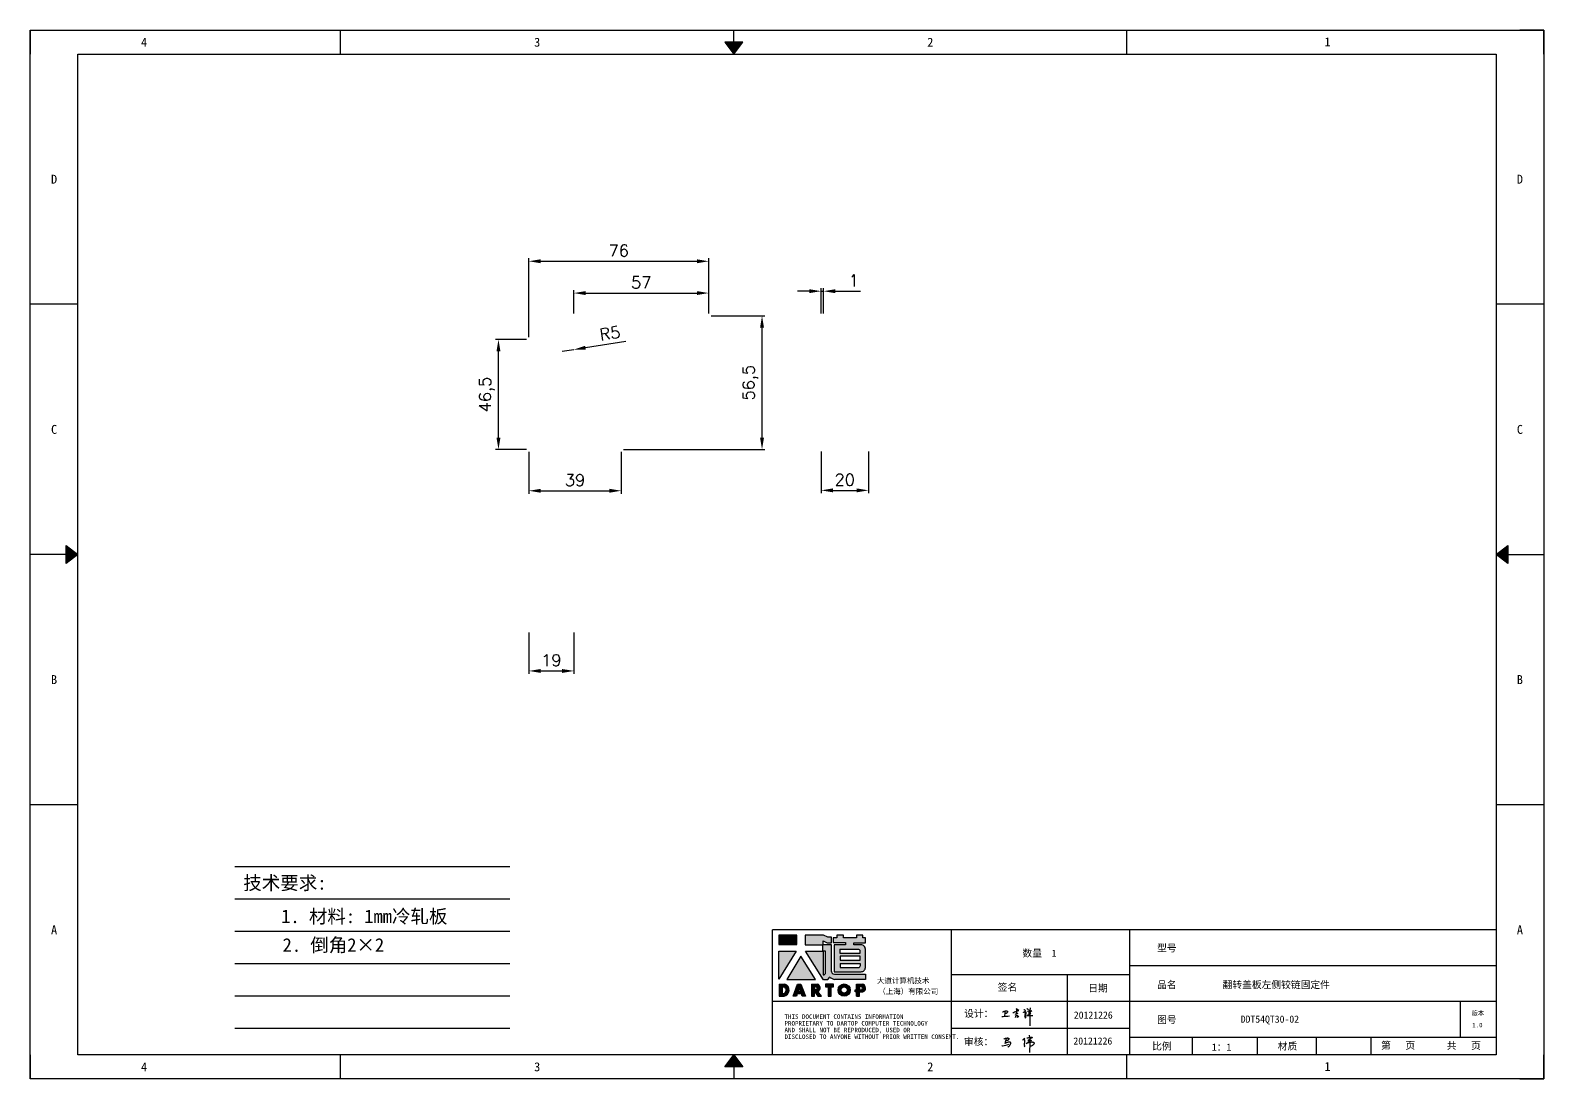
# Model space of a CAD drawing. Header units: millimetres. Extents: x 120943 to 145233, y 4425 to 40233.
# Drawn here: x 128954 to 129594, y 16882 to 17325 of the extents above; entities that cross this region are included whole.
import ezdxf
from ezdxf.enums import TextEntityAlignment as Align

# ---------------------------------------------------------------- set-up
doc = ezdxf.new("R2010")
doc.units = ezdxf.units.MM
doc.linetypes.add('DOT', pattern=[0.25, 0, -0.25])
doc.layers.add('4', color=7, linetype='Continuous')
doc.layers.add('print', color=30, linetype='Continuous')
doc.layers.add('dim', color=2, linetype='Continuous', lineweight=9)
doc.styles.add('Dartop', font='SIMFANG.TTF')
doc.styles.add('HZ', font='SimSun.ttf')
doc.styles.add('hzHT', font='SIMHEI.TTF')
doc.styles.get("Standard").update_dxf_attribs({"font": 'txt', "bigfont": 'gbcbig.shx'})
doc.dimstyles.new('small', dxfattribs={"dimtxt": 5, "dimasz": 5, "dimexe": 1.25, "dimexo": 1, "dimgap": 2, "dimtad": 1, "dimtxsty": 'Standard', "dimcen": 2.5, "dimadec": 0, "dimazin": 0, "dimtfac": 1, "dimtmove": 0, "dimatfit": 3, "dimfxl": 1, "dimarcsym": 0})

# ---------------------------------------------------------------- blocks, each defined once
blk = doc.blocks.new('*D441')
at = {"layer": 'Defpoints', "color": 0}
for p in [(129241.05, 17227.23), (129241.05, 17204.16, -11.3), (129165.05, 17194.16, 7.7)]:
    blk.add_point(p, dxfattribs=at)
at = {"layer": 'dim', "color": 0, "lineweight": -2}
for p, q in [((129165.05, 17195.16), (129165.05, 17228.48)), ((129170.05, 17227.23), (129236.05, 17227.23)), ((129241.05, 17205.16), (129241.05, 17228.48))]:
    blk.add_line(p, q, dxfattribs=at)
at = {"layer": 'dim', "color": 0}
for points in [[(129170.05, 17228.06), (129170.05, 17226.4), (129165.05, 17227.23)], [(129236.05, 17228.06), (129236.05, 17226.4), (129241.05, 17227.23)]]:
    blk.add_solid(points, dxfattribs=at)
at = {"layer": 'dim', "color": 0, "insert": (129203.05, 17231.73), "char_height": 5, "attachment_point": 5}
blk.add_mtext('76', dxfattribs=at)
blk = doc.blocks.new('*D442')
at = {"layer": 'Defpoints', "color": 0}
for p in [(129241.05, 17204.16, -11.3), (129263.61, 17204.16), (129204.05, 17147.66, -11.3)]:
    blk.add_point(p, dxfattribs=at)
at = {"layer": 'dim', "color": 0, "lineweight": -2}
for p, q in [((129242.05, 17204.16), (129264.86, 17204.16)), ((129263.61, 17152.66), (129263.61, 17199.16)), ((129205.05, 17147.66), (129264.86, 17147.66))]:
    blk.add_line(p, q, dxfattribs=at)
at = {"layer": 'dim', "color": 0}
for points in [[(129262.77, 17199.16), (129264.44, 17199.16), (129263.61, 17204.16)], [(129262.77, 17152.66), (129264.44, 17152.66), (129263.61, 17147.66)]]:
    blk.add_solid(points, dxfattribs=at)
at = {"layer": 'dim', "color": 0, "insert": (129258.69, 17175.91), "char_height": 5, "attachment_point": 5, "rotation": 90}
blk.add_mtext('56,5', dxfattribs=at)
blk = doc.blocks.new('*D443')
at = {"layer": 'Defpoints', "color": 0}
for p in [(129165.05, 17147.66, 7.7), (129204.05, 17147.66, -11.3), (129204.05, 17130.22)]:
    blk.add_point(p, dxfattribs=at)
at = {"layer": 'dim', "color": 0, "lineweight": -2}
for p, q in [((129165.05, 17146.66), (129165.05, 17128.97)), ((129204.05, 17146.66), (129204.05, 17128.97)), ((129170.05, 17130.22), (129199.05, 17130.22))]:
    blk.add_line(p, q, dxfattribs=at)
at = {"layer": 'dim', "color": 0}
for points in [[(129170.05, 17131.05), (129170.05, 17129.38), (129165.05, 17130.22)], [(129199.05, 17131.05), (129199.05, 17129.38), (129204.05, 17130.22)]]:
    blk.add_solid(points, dxfattribs=at)
at = {"layer": 'dim', "color": 0, "insert": (129184.55, 17134.72), "char_height": 5, "attachment_point": 5}
blk.add_mtext('39', dxfattribs=at)
blk = doc.blocks.new('*D444')
at = {"layer": 'Defpoints', "color": 0}
for p in [(129152.19, 17194.16), (129165.05, 17194.16, 7.7), (129165.05, 17147.66, 7.7)]:
    blk.add_point(p, dxfattribs=at)
at = {"layer": 'dim', "color": 0, "lineweight": -2}
for p, q in [((129164.05, 17194.16), (129150.94, 17194.16)), ((129152.19, 17152.66), (129152.19, 17189.16)), ((129164.05, 17147.66), (129150.94, 17147.66))]:
    blk.add_line(p, q, dxfattribs=at)
at = {"layer": 'dim', "color": 0}
for points in [[(129151.35, 17189.16), (129153.02, 17189.16), (129152.19, 17194.16)], [(129151.35, 17152.66), (129153.02, 17152.66), (129152.19, 17147.66)]]:
    blk.add_solid(points, dxfattribs=at)
at = {"layer": 'dim', "color": 0, "insert": (129147.27, 17170.91), "char_height": 5, "attachment_point": 5, "rotation": 90}
blk.add_mtext('46,5', dxfattribs=at)
blk = doc.blocks.new('*D445')
at = {"layer": 'Defpoints', "color": 0}
for p in [(129241.05, 17213.78), (129184.05, 17204.16, -11.3), (129241.05, 17204.16, -11.3)]:
    blk.add_point(p, dxfattribs=at)
at = {"layer": 'dim', "color": 0, "lineweight": -2}
for p, q in [((129184.05, 17205.16), (129184.05, 17215.03)), ((129189.05, 17213.78), (129236.05, 17213.78)), ((129241.05, 17205.16), (129241.05, 17215.03))]:
    blk.add_line(p, q, dxfattribs=at)
at = {"layer": 'dim', "color": 0}
for points in [[(129189.05, 17214.61), (129189.05, 17212.95), (129184.05, 17213.78)], [(129236.05, 17214.61), (129236.05, 17212.95), (129241.05, 17213.78)]]:
    blk.add_solid(points, dxfattribs=at)
at = {"layer": 'dim', "color": 0, "insert": (129212.55, 17218.28), "char_height": 5, "attachment_point": 5}
blk.add_mtext('57', dxfattribs=at)
blk = doc.blocks.new('*D446')
at = {"layer": 'Defpoints', "color": 0}
for p in [(129179.05, 17189.16, 7.7), (129183.99, 17189.91, 7.7)]:
    blk.add_point(p, dxfattribs=at)
at = {"layer": 'dim', "color": 0, "lineweight": -2}
for p, q in [((129206.07, 17193.27), (129188.93, 17190.66)), ((129179.05, 17189.16), (129183.99, 17189.91))]:
    blk.add_line(p, q, dxfattribs=at)
at = {"layer": 'dim', "color": 0}
blk.add_solid([(129188.81, 17191.49), (129189.06, 17189.84), (129183.99, 17189.91)], dxfattribs=at)
at = {"layer": 'dim', "color": 0, "insert": (129199.29, 17196.79), "char_height": 5, "attachment_point": 5, "rotation": 8.65647}
blk.add_mtext('R5', dxfattribs=at)
blk = doc.blocks.new('*D447')
at = {"layer": 'Defpoints', "color": 0}
for p in [(129288.57, 17147.84, 357.73), (129308.57, 17147.84, 357.73), (129308.57, 17130.39)]:
    blk.add_point(p, dxfattribs=at)
at = {"layer": 'dim', "color": 0, "lineweight": -2}
for p, q in [((129288.57, 17146.84), (129288.57, 17129.14)), ((129308.57, 17146.84), (129308.57, 17129.14)), ((129293.57, 17130.39), (129303.57, 17130.39))]:
    blk.add_line(p, q, dxfattribs=at)
at = {"layer": 'dim', "color": 0}
for points in [[(129293.57, 17131.22), (129293.57, 17129.56), (129288.57, 17130.39)], [(129303.57, 17131.22), (129303.57, 17129.56), (129308.57, 17130.39)]]:
    blk.add_solid(points, dxfattribs=at)
at = {"layer": 'dim', "color": 0, "insert": (129298.57, 17134.89), "char_height": 5, "attachment_point": 5}
blk.add_mtext('20', dxfattribs=at)
blk = doc.blocks.new('*D449')
at = {"layer": 'Defpoints', "color": 0}
for p in [(129165.05, 17071.31, 8.82), (129184.05, 17071.31, 13.82), (129184.05, 17054.06)]:
    blk.add_point(p, dxfattribs=at)
at = {"layer": 'dim', "color": 0, "lineweight": -2}
for p, q in [((129165.05, 17070.31), (129165.05, 17052.81)), ((129184.05, 17070.31), (129184.05, 17052.81)), ((129170.05, 17054.06), (129179.05, 17054.06))]:
    blk.add_line(p, q, dxfattribs=at)
at = {"layer": 'dim', "color": 0}
for points in [[(129170.05, 17054.89), (129170.05, 17053.22), (129165.05, 17054.06)], [(129179.05, 17054.89), (129179.05, 17053.22), (129184.05, 17054.06)]]:
    blk.add_solid(points, dxfattribs=at)
at = {"layer": 'dim', "color": 0, "insert": (129174.55, 17058.56), "char_height": 5, "attachment_point": 5}
blk.add_mtext('19', dxfattribs=at)
blk = doc.blocks.new('*D459')
at = {"layer": 'Defpoints', "color": 0}
for p in [(129289.57, 17214.58), (129288.57, 17204.16, -707.27), (129289.57, 17204.16, 281.73)]:
    blk.add_point(p, dxfattribs=at)
at = {"layer": 'dim', "color": 0, "lineweight": -2}
for p, q in [((129283.57, 17214.58), (129278.57, 17214.58)), ((129288.57, 17205.16), (129288.57, 17215.83)), ((129288.57, 17214.58), (129289.57, 17214.58)), ((129289.57, 17205.16), (129289.57, 17215.83)), ((129294.57, 17214.58), (129305.24, 17214.58))]:
    blk.add_line(p, q, dxfattribs=at)
at = {"layer": 'dim', "color": 0}
for points in [[(129283.57, 17215.41), (129283.57, 17213.75), (129288.57, 17214.58)], [(129294.57, 17215.41), (129294.57, 17213.75), (129289.57, 17214.58)]]:
    blk.add_solid(points, dxfattribs=at)
at = {"layer": 'dim', "color": 0, "insert": (129302.41, 17219.08), "char_height": 5, "attachment_point": 5}
blk.add_mtext('1', dxfattribs=at)
blk = doc.blocks.new('*U439')
at = {"color": 254, "linetype": 'Continuous', "extrusion": (0, 0, -1)}
for points in [[(-17, 0.333), (-16.812, 0.25), (-17, 0.5)], [(-17, 0.333), (-17.188, 0.25), (-16.812, 0.25)], [(-17, 0.333), (-17, 0.5), (-17.188, 0.25)]]:
    blk.add_solid(points, dxfattribs=at)
blk = doc.blocks.new('*U438')
at = {"color": 254, "linetype": 'Continuous', "extrusion": (0, 0, -1)}
for points in [[(-33.167, 11), (-33, 11), (-33.25, 11.188)], [(-33.167, 11), (-33.25, 11.188), (-33.25, 10.812)], [(-33.167, 11), (-33.25, 10.812), (-33, 11)]]:
    blk.add_solid(points, dxfattribs=at)
blk = doc.blocks.new('*U440')
at = {"color": 254, "linetype": 'Continuous'}
for points in [[(17, 21.667), (17.188, 21.75), (16.812, 21.75)], [(17, 21.667), (16.812, 21.75), (17, 21.5)], [(17, 21.667), (17, 21.5), (17.188, 21.75)]]:
    blk.add_solid(points, dxfattribs=at)
blk = doc.blocks.new('*U437')
at = {"color": 254, "linetype": 'Continuous', "extrusion": (0, 0, -1)}
for points in [[(-0.833, 11), (-0.75, 10.812), (-0.75, 11.188)], [(-0.833, 11), (-0.75, 11.188), (-1, 11)], [(-0.833, 11), (-1, 11), (-0.75, 10.812)]]:
    blk.add_solid(points, dxfattribs=at)
blk = doc.blocks.new('dadao')
for p, q in [((48, 19.2), (44.9, 10.4)), ((44.9, 10.4), (51.2, 10.4)), ((51.2, 10.4), (48, 19.2))]:
    blk.add_line(p, q)
for points in [[(41.8, 121.6), (41.8, 143.7), (-0.4, 143.7), (-0.4, 121.6), (41.8, 121.6)], [(104.8, 122), (104.8, 130.3), (114.1, 126.3), (124.2, 126.3), (124.2, 139.6), (115.9, 139.6), (105.1, 143.9), (61.5, 143.9)], [(61.7, 144), (61.7, 121.3), (103.9, 121.3)], [(113.4, 38.7), (105.1, 38.7), (63, 106.5), (103.9, 106.5), (103.9, 120.9), (103.9, 121.3)], [(109.7, 53.6), (109.7, 106.2), (104.3, 106.2), (104.3, 50.4), (106.6, 50.4)], [(144.6, 94.4), (144.6, 84.8), (192, 84.8), (192, 94.1), (144.9, 94.1)], [(120.2, 45), (119.5, 45), (119.5, 44.6)], [(0, 28), (0, 0), (11.8, 0)], [(0.1, 28), (14, 28)], [(7.1, 21.8), (7.1, 6.1), (12, 6.1)], [(7.1, 21.8), (11.4, 21.8)], [(76.8, 28.2), (76.8, 0), (84.1, 0), (84.1, 11.1), (91.6, -0.1), (100.3, -0.1), (91.7, 11.1)], [(76.8, 28.2), (90.6, 28.2)], [(84, 22.7), (84, 15.3), (87.2, 15.3)], [(84, 22.7), (87.3, 22.7)], [(183.7, 0), (183.7, 9.6), (180.6, 9.6), (180.6, 14.9), (183.8, 14.9), (183.8, 28.1), (196.1, 28.1), (196.5, 28.1)], [(183.7, 0), (190.9, 0), (190.9, 9.6), (198.8, 9.6)], [(194.9, 22.3), (190.8, 22.3), (190.8, 15), (194.4, 15)]]:
    blk.add_lwpolyline(points)
blk.add_lwpolyline([(137.1, 144.2), (137.1, 137.9), (128.3, 137.9), (128.3, 126.5), (157.3, 126.5), (157.3, 121.5), (130.3, 121.5), (130.3, 57.5), (194.4, 57.5, 0.414214), (204.4, 67.5), (204.4, 111.3, 0.414214), (194.4, 121.3), (177.5, 121.3), (177.5, 126.3), (204.7, 126.3), (204.7, 137.7), (198.2, 137.7), (198.2, 143.9), (183.3, 143.9), (183.3, 138), (153, 138), (153, 144.2), (137.1, 144.2)], format="xyb", close=True)
for points in [[(104.8, 122), (123.4, 122), (123.4, 60, 0.414214), (131.4, 52), (204.8, 52), (204.8, 39.1), (131.7, 39.1)], [(144.3, 110.8), (144.3, 101.8), (192.3, 101.8), (192.3, 105.5, 0.414214), (187.3, 110.5), (144.3, 110.5)], [(144.6, 77), (144.6, 67.5), (187.6, 67.5, 0.414214), (192.6, 72.5), (192.6, 76.4), (144.6, 76.4)]]:
    blk.add_lwpolyline(points, format="xyb")
for points in [[(-0.3, 106.2), (40.4, 106.2), (-0.3, 39.7), (-0.3, 106.2)], [(51.7, 94.1), (18.4, 39.3), (86.2, 39.3)], [(43.8, 28.2), (51.8, 28.2), (62.6, -0.1), (55, -0.1), (53.2, 5), (42.9, 5), (41.1, 0), (33.6, 0)], [(110, 28.1), (110, 21.9), (116, 21.9), (116, -0.1), (123.2, -0.1), (123.2, 22), (129.2, 22), (129.2, 28.1), (110, 28.1)]]:
    blk.add_lwpolyline(points, close=True)
for radius in [14.5, 7.44]:
    blk.add_circle((154.2, 14.2), radius)
for centre, radius, start, end in [((99.2, 60.7), 12.6, 305.6399, 325.969), ((111.6, 46.7), 8.19, 282.9811, 347.6627), ((136, 61.7), 22.9, 226.7358, 259.3209), ((8.5, 13.9), 8.49, 294.2143, 69.7177), ((9.6, 14.2), 14.4, 278.6604, 72.3203), ((86.4, 19), 3.8, 282.527, 76.7196), ((88.6, 19.4), 8.95, 290.6073, 77.2124), ((193.7, 18.7), 3.8, 280.9891, 72.5513), ((195.7, 18.6), 9.51, 288.8959, 85.2442)]:
    blk.add_arc(centre, radius, start, end)
blk = doc.blocks.new('h')
for p, q in [((20768.1, -2360.9), (20773, -2359.1)), ((20769.5, -2366.9), (20769.8, -2370.6)), ((20769.8, -2370.6), (20770.9, -2378)), ((20770.9, -2378), (20771.5, -2370.6)), ((20772.4, -2369.3), (20774.9, -2367.8)), ((20773, -2359.1), (20784.1, -2355.2)), ((20773.3, -2331.8), (20775.3, -2338.7)), ((20789.1, -2340.9), (20773.5, -2331.9)), ((20775.3, -2338.7), (20775.6, -2351.2)), ((20775.6, -2351.2), (20775.5, -2357.3)), ((20782.2, -2369.2), (20780, -2377.1)), ((20780, -2377.1), (20788.3, -2371.3)), ((20780.1, -2366.4), (20780.8, -2366.4)), ((20781.9, -2367.4), (20782.2, -2369.2)), ((20845.7, -2343.5), (20848.4, -2353)), ((20848.9, -2370.3), (20847.9, -2424)), ((20848.4, -2353), (20848.9, -2370.3))]:
    blk.add_line(p, q)
for points in [[(20696.6, -2372.4, 0.002073), (20710.6, -2371.9, 0.016137), (20719.6, -2371.3, 0.008314), (20736.9, -2369.3)], [(20699.1, -2348.2, -0.029745), (20704.6, -2345.4, -0.046842), (20708.4, -2344.2, -0.00919), (20714.3, -2343, -0.018517), (20717.2, -2342.5, -0.037841), (20720.3, -2342.4, -0.039541), (20723.2, -2342.8, -0.149785), (20726, -2344.3, -0.204935), (20726.9, -2346.6, -0.074872), (20726.5, -2348.3, -0.061615), (20725.6, -2350.3, -0.034204), (20723.8, -2352.6, -0.045776), (20722.3, -2354.1, -0.054985), (20720.4, -2355.3, -0.036348), (20717.3, -2356.5, -0.067752), (20715.7, -2356.8, -0.043553), (20713.2, -2356.7)], [(20755, -2351.9, -0.024077), (20759.9, -2350.1, -0.013147), (20768.7, -2346.5, -0.00522), (20775.4, -2344.1, -0.018517), (20777.3, -2343.4, -0.008274), (20786.3, -2341, -0.039541), (20788.3, -2340.8, -0.079216), (20789.4, -2341, -0.204935)], [(20813.5, -2350.1, 0.007348), (20815.9, -2348.7, 0.008421), (20818, -2347.3, 0.009459), (20819.7, -2346.2, -0.016325), (20820.7, -2345.5, -0.173771), (20821.8, -2345.3, -0.085159), (20823.9, -2346, -0.125883), (20826, -2347.9, -0.160659), (20826.6, -2350.1, -0.010447), (20826.5, -2352.3, -0.008247), (20826.2, -2355.1, -0.002698), (20825.3, -2374, 0.001562), (20823.9, -2383.7, 0.016137)], [(20816.8, -2335, -0.053561), (20819.6, -2336.1, -0.075272), (20821.3, -2337.3, -0.005295), (20822.5, -2338.5, -0.009337), (20823.1, -2339.1, -0.026146), (20823.7, -2339.8, -0.016644), (20824.5, -2340.9)], [(20832.1, -2329.2, -0.053561), (20834.9, -2330.3, -0.075272), (20836.7, -2331.5, -0.005295), (20837.8, -2332.6, -0.009337), (20838.5, -2333.3, -0.026146), (20839, -2334, -0.016644), (20839.8, -2335.1)], [(20836, -2343.7, -0.02797), (20842.1, -2342.6, -0.048868), (20845.6, -2342.2, -0.00919), (20851.1, -2341.4, -0.018517), (20853.9, -2341.1, -0.037841), (20856.7, -2341.2, -0.039541), (20859.4, -2341.6, -0.018282), (20840.6, -2354.7, -0.000937)], [(20847.6, -2340.2, 0.021784), (20849.6, -2335.9, 0.028296), (20850.8, -2332.4, 0.008136), (20851.9, -2328.2, 0.028913), (20852.2, -2327, 0.08193), (20852.1, -2325.9, 0.075058), (20851.7, -2324.7, 0.275043)]]:
    blk.add_lwpolyline(points, format="xyb")
for points in [[(20711.3, -2343.5), (20711.3, -2343.5), (20711.5, -2355.8), (20710.7, -2368), (20710.6, -2371.9)], [(20821.5, -2350.6), (20822.4, -2359.2), (20822.2, -2364.9), (20821.7, -2369), (20821.3, -2376.3), (20823.6, -2368.5), (20827.2, -2366.3), (20829.5, -2366.3)], [(20840.6, -2354.7), (20850, -2354.7), (20855, -2354.3), (20845.9, -2361.1), (20840.5, -2364), (20833, -2367.5), (20863.2, -2367.4), (20865.9, -2367.3)]]:
    blk.add_lwpolyline(points)
for centre, radius, start, end in [((20773.7, -2371.2), 2.3, 121.9907, 163.60158), ((20787.5, -2406), 40.3, 100.61827, 108.24823), ((20780.8, -2367.6), 1.15, 9.4675, 90)]:
    blk.add_arc(centre, radius, start, end)

msp = doc.modelspace()

# ---------------------------------------------------------------- hatches: boundary and pattern name
for points in [[(129278.257, 16942.306), (129270.723, 16942.306), (129270.723, 16938.37), (129278.257, 16938.37)], [(129278.015, 16935.616), (129270.744, 16935.616), (129270.744, 16923.744)], [(129280.03, 16933.462), (129274.086, 16923.665), (129286.189, 16923.665)], [(129293.874, 16921.661), (129290.435, 16921.661), (129290.435, 16920.57), (129291.508, 16920.57), (129291.508, 16916.637), (129292.793, 16916.637), (129292.793, 16920.572), (129293.874, 16920.572)]]:
    msp.add_hatch(color=0).paths.add_polyline_path(points)
h = msp.add_hatch(color=0)
h.paths.add_polyline_path([(129289.516, 16939.914), (129291.178, 16939.196), (129292.976, 16939.196), (129292.976, 16941.575), (129291.493, 16941.575), (129289.561, 16942.338), (129281.817, 16942.338), (129281.817, 16938.314), (129289.351, 16938.314), (129289.351, 16938.233), (129289.351, 16935.661), (129282.045, 16935.661), (129289.56, 16923.567), (129291.048, 16923.567, 0.2793748), (129292.134, 16924.623), (129292.134, 16924.679), (129292.266, 16924.679, 0.1431454), (129294.314, 16923.636), (129307.373, 16923.636), (129307.373, 16925.93), (129294.259, 16925.93, -0.4142136), (129292.83, 16927.359), (129292.83, 16938.441), (129289.516, 16938.441)])
h.paths.add_polyline_path([(129289.427, 16935.61), (129290.385, 16935.609), (129290.385, 16926.223, -0.0889357), (129289.83, 16925.652), (129289.424, 16925.652)], flags=16)
h = msp.add_hatch(color=0)
h.paths.add_polyline_path([(129307.35, 16941.242), (129306.189, 16941.242), (129306.189, 16942.347), (129303.533, 16942.347), (129303.533, 16941.297), (129298.111, 16941.297), (129298.111, 16942.402), (129295.271, 16942.402), (129295.271, 16941.276), (129293.702, 16941.276), (129293.702, 16939.239), (129298.88, 16939.239), (129298.88, 16938.338), (129294.055, 16938.338), (129294.055, 16926.928), (129305.509, 16926.928, 0.4142136), (129307.295, 16928.713), (129307.295, 16936.527, 0.4142136), (129305.509, 16938.312), (129302.482, 16938.312), (129302.482, 16939.197), (129307.35, 16939.197)])
h.paths.add_polyline_path([(129304.245, 16936.378, -0.4142136), (129305.137, 16935.485), (129305.137, 16934.831), (129296.562, 16934.831), (129296.562, 16936.378)], flags=16)
h.paths.add_polyline_path([(129305.082, 16933.449), (129305.082, 16931.791), (129296.617, 16931.791), (129296.617, 16933.449)], flags=16)
h.paths.add_polyline_path([(129305.193, 16930.299), (129305.193, 16929.589, -0.4142136), (129304.3, 16928.696), (129296.617, 16928.696), (129296.617, 16930.299)], flags=16)
h = msp.add_hatch(color=0)
h.paths.add_polyline_path([(129273.291, 16921.643), (129270.797, 16921.643), (129270.797, 16916.652), (129272.898, 16916.652, 0.7930159)])
h.paths.add_polyline_path([(129272.935, 16917.745), (129272.063, 16917.745), (129272.063, 16920.55), (129272.839, 16920.55, -0.6713609)], flags=16)
h = msp.add_hatch(color=0)
h.paths.add_polyline_path([(129280.049, 16921.684), (129278.625, 16921.684), (129276.795, 16916.647), (129278.143, 16916.647), (129278.46, 16917.54), (129280.287, 16917.54), (129280.611, 16916.636), (129281.971, 16916.636)])
h.paths.add_polyline_path([(129279.938, 16918.502), (129278.806, 16918.502), (129279.362, 16920.085)], flags=16)
h = msp.add_hatch(color=0)
h.paths.add_polyline_path([(129286.968, 16921.68), (129284.515, 16921.68), (129284.515, 16916.644), (129285.812, 16916.644), (129285.812, 16918.641), (129287.144, 16916.626), (129288.711, 16916.626), (129287.177, 16918.628, 0.7440549)])
h.paths.add_polyline_path([(129285.8, 16919.386), (129285.8, 16920.709), (129286.379, 16920.709, -0.796809), (129286.37, 16919.386)], flags=16)
h = msp.add_hatch(color=0)
h.paths.add_polyline_path([(129295.744, 16919.18, 1), (129300.916, 16919.18, 1)])
h.paths.add_polyline_path([(129299.658, 16919.18, -1), (129297.001, 16919.18, -1)], flags=16)
h = msp.add_hatch(color=0)
h.paths.add_polyline_path([(129305.876, 16921.669), (129305.802, 16921.669), (129303.615, 16921.669), (129303.615, 16919.318), (129303.034, 16919.318), (129303.034, 16918.364), (129303.605, 16918.364), (129303.605, 16916.653), (129304.882, 16916.653), (129304.882, 16918.371), (129306.285, 16918.371, 0.8123038)])
h.paths.add_polyline_path([(129304.863, 16919.325), (129304.863, 16920.639), (129305.59, 16920.639, -0.7782134), (129305.515, 16919.325)], flags=16)

# ---------------------------------------------------------------- linework, layer by layer
at = {"color": 0, "linetype": 'DOT'}
for p, q in [((128954.233, 17324.863), (129584.026, 17324.863)), ((128954.233, 16891.767), (128954.233, 17314.791)), ((129594.098, 17314.791), (129594.098, 16891.767)), ((129584.026, 16881.695), (128954.233, 16881.695))]:
    msp.add_line(p, q, dxfattribs=at)
at = {"color": 0}
for p, q in [((128954.233, 17324.863), (128954.233, 17314.791)), ((129085.461, 17314.791), (129085.461, 17324.863)), ((129251.65, 17319.827), (129251.65, 17324.863)), ((129417.838, 17314.791), (129417.838, 17324.863)), ((129594.098, 17324.863), (129584.026, 17324.863)), ((129594.098, 17314.791), (129594.098, 17324.863)), ((128974.377, 16891.767), (128974.377, 17314.791)), ((128974.377, 17314.791), (129573.954, 17314.791)), ((129573.954, 17314.791), (129573.954, 16891.767)), ((128974.377, 17209.035), (128954.233, 17209.035)), ((129594.098, 17209.035), (129573.954, 17209.035)), ((128969.341, 17103.279), (128954.233, 17103.279)), ((129578.99, 17103.279), (129594.098, 17103.279)), ((128974.377, 16997.523), (128954.233, 16997.523)), ((129594.098, 16997.523), (129573.954, 16997.523)), ((129573.954, 16944.645), (129268.017, 16944.645)), ((129268.017, 16891.767), (129268.017, 16944.645)), ((129343.557, 16944.645), (129343.557, 16891.767)), ((129419.097, 16891.767), (129419.097, 16944.645)), ((129343.557, 16925.76), (129419.097, 16925.76)), ((129392.658, 16925.76), (129392.658, 16891.767)), ((129419.097, 16929.537), (129573.954, 16929.537)), ((129268.017, 16914.429), (129343.557, 16914.429)), ((129343.557, 16914.429), (129573.954, 16914.429)), ((129558.846, 16899.321), (129558.846, 16914.429)), ((129343.557, 16903.098), (129419.097, 16903.098)), ((129419.097, 16899.321), (129573.954, 16899.321)), ((129445.674, 16891.767), (129445.674, 16899.321)), ((129473.063, 16891.767), (129473.063, 16899.321)), ((129497.962, 16891.767), (129497.962, 16899.321)), ((129521.076, 16891.767), (129521.076, 16899.321)), ((128954.233, 16891.767), (128954.233, 16881.695)), ((129573.954, 16891.767), (128974.377, 16891.767)), ((129085.461, 16881.695), (129085.461, 16891.767)), ((129251.65, 16886.731), (129251.65, 16881.695)), ((129417.838, 16881.695), (129417.838, 16891.767)), ((129594.098, 16881.695), (129594.098, 16891.767)), ((129584.026, 16881.695), (129594.098, 16881.695))]:
    msp.add_line(p, q, dxfattribs=at)
for p, q in [((129376.566, 16900.059), (129376.783, 16898.249)), ((129375.998, 16896.933), (129375.256, 16896.532)), ((129376.532, 16897.219), (129375.998, 16896.933)), ((129376.029, 16897.82), (129376.972, 16897.82)), ((129377.476, 16897.865), (129376.532, 16897.219)), ((129376.818, 16896.912), (129376.738, 16892.753)), ((129376.783, 16898.249), (129376.818, 16896.912)), ((129376.972, 16897.82), (129377.476, 16897.865))]:
    msp.add_line(p, q)
for points in [[(129251.65, 17314.791), (129255.427, 17319.827), (129247.873, 17319.827), (129251.65, 17314.791)], [(128974.377, 17103.279), (128969.341, 17099.502), (128969.341, 17107.056), (128974.377, 17103.279)], [(129573.954, 17103.279), (129578.99, 17107.056), (129578.99, 17099.502), (129573.954, 17103.279)], [(129251.65, 16891.767), (129255.427, 16886.731), (129247.873, 16886.731), (129251.65, 16891.767)]]:
    msp.add_lwpolyline(points, close=True, dxfattribs=at)
for points in [[(129365.822, 16898.473, -0.029745), (129366.254, 16898.689, -0.0468422), (129366.547, 16898.783, -0.0091902), (129367.003, 16898.875, -0.0185172), (129367.232, 16898.908, -0.0378406), (129367.468, 16898.916, -0.0395413), (129367.692, 16898.888, -0.1497852), (129367.911, 16898.768, -0.2049352), (129367.978, 16898.595, -0.0748717), (129367.953, 16898.458, -0.0616146), (129367.878, 16898.307, -0.0342039), (129367.743, 16898.128, -0.0457759), (129367.622, 16898.013, -0.054985), (129367.476, 16897.921, -0.0363479), (129367.233, 16897.824, -0.0677521), (129367.112, 16897.803, -0.0435534), (129366.921, 16897.813)], [(129375.565, 16898.933, -0.0279703), (129376.175, 16899.046, -0.0488679), (129376.529, 16899.083, -0.0091902), (129377.085, 16899.166, -0.0185172), (129377.363, 16899.191, -0.0378406), (129377.648, 16899.185, -0.0395413), (129377.917, 16899.138, -0.0182819), (129376.029, 16897.82, -0.0009369)], [(129375.256, 16896.532, -0.029745), (129375.929, 16896.869, -0.0468422), (129376.386, 16897.016, -0.0091902), (129377.097, 16897.16, -0.0185172), (129377.454, 16897.212, -0.0378406), (129377.822, 16897.223, -0.0395413), (129378.172, 16897.18, -0.1497852), (129378.514, 16896.993, -0.2049352), (129378.619, 16896.723, -0.0748717), (129378.579, 16896.509, -0.0616146), (129378.462, 16896.273, -0.0342039), (129378.252, 16895.995, -0.0457759), (129378.063, 16895.814, -0.054985), (129377.835, 16895.671, -0.0363479), (129377.457, 16895.521, -0.0677521), (129377.268, 16895.488, -0.0435534), (129376.97, 16895.503)]]:
    msp.add_lwpolyline(points, format="xyb")
msp.add_lwpolyline([(129366.774, 16898.831), (129366.774, 16898.831), (129366.63, 16897.946), (129366.392, 16897.114), (129366.237, 16896.603)])
for centre, radius, start, end in [((129347.688, 16925.787), 38.128, 313.366132, 315.296084), ((129364.718, 16897.067), 1.596, 281.076982, 291.212632), ((129329.617, 17039.543), 148.319, 283.91895, 284.971512), ((129368.676, 16892.381), 4.876, 113.202449, 120.017497), ((129367.532, 16895.051), 1.971, 102.47486, 113.202449), ((129370.388, 16882.14), 15.195, 100.36867, 102.47486), ((129367.214, 16896.32), 1.257, 283.816254, 294.030509), ((129368.327, 16893.403), 3.745, 96.125337, 100.36867), ((129367.483, 16895.698), 0.58, 294.836428, 309.901134), ((129359.75, 16902.832), 11.096, 316.919563, 320.58866), ((129368.128, 16895.262), 1.875, 87.457037, 96.125337), ((129368.135, 16895.419), 1.717, 78.399567, 87.457037), ((129366.038, 16897.442), 2.821, 324.094808, 331.378357), ((129368.377, 16896.601), 0.511, 44.324655, 78.399567), ((129368.228, 16896.334), 0.377, 319.573073, 337.48549), ((129367.19, 16897.164), 1.694, 324.910666, 333.348429), ((129368.014, 16896.856), 0.825, 326.76781, 340.871018), ((129368.54, 16896.76), 0.284, 357.998393, 44.324655), ((129368.263, 16896.77), 0.561, 340.871018, 357.998393), ((129370.034, 16904.464), 7.458, 299.265464, 300.9495), ((129386.929, 16841.952), 57.583, 102.46592, 103.2053), ((129494.929, 16877.553), 121.7, 171.410173, 171.768083), ((129374.505, 16897.934), 0.244, 52.375745, 91.291159), ((129160.057, 16904.851), 214.732, 357.565664, 358.057278), ((129374.421, 16897.972), 0.279, 357.196828, 33.705179), ((129368.132, 16898.384), 6.583, 352.912546, 354.802684), ((129370.602, 16898.159), 4.103, 354.802684, 357.196828)]:
    msp.add_arc(centre, radius, start, end)
at = {"layer": 'Defpoints'}
for p, q in [((129040.776, 16971.354), (129157.036, 16971.354)), ((129040.776, 16957.704), (129157.036, 16957.704)), ((129040.776, 16957.704), (129157.036, 16957.704)), ((129040.776, 16944.054), (129157.036, 16944.054)), ((129040.776, 16930.404), (129157.036, 16930.404)), ((129040.776, 16916.754), (129157.036, 16916.754)), ((129040.776, 16903.104), (129157.036, 16903.104))]:
    msp.add_line(p, q, dxfattribs=at)
at = {"layer": 'print'}
msp.add_lwpolyline([(128954.233, 17324.863), (129594.098, 17324.863), (129594.098, 16881.695), (128954.233, 16881.695)], close=True, dxfattribs=at)

# ---------------------------------------------------------------- block references
at = {"color": 0, "linetype": 'Continuous', "xscale": 20.14402654906928, "yscale": 20.14402654906928, "zscale": 20.14402654906928}
for name, p in [('*U440', (128909.201, 16881.695)), ('*U437', (128954.233, 16881.695)), ('*U438', (128909.201, 16881.695)), ('*U439', (128909.201, 16881.695))]:
    msp.add_blockref(name, p, dxfattribs=at)
at = {"color": 0}
for name, p, xscale, yscale, zscale in [('dadao', (129270.797, 16916.652), 0.1785493262164481, 0.1785493262164481, 0.1785493262164481), ('h', (127761.602, 17091.829), 0.07747410198493163, 0.07747410198493163, 0.07747410198493163)]:
    msp.add_blockref(name, p, dxfattribs=dict(at, xscale=xscale, yscale=yscale, zscale=zscale))

# ---------------------------------------------------------------- texts
for s, height, style, p in [('4', 3.777, 'Dartop', (129002.367, 17319.827)), ('3', 3.777, 'Dartop', (129168.556, 17319.827)), ('2', 3.777, 'Dartop', (129334.744, 17319.827)), ('1', 3.777, 'Dartop', (129502.654, 17319.947)), ('D', 3.777, 'Dartop', (128964.305, 17261.913)), ('D', 3.777, 'Dartop', (129584.026, 17261.913)), ('C', 3.777, 'Dartop', (128964.305, 17156.157)), ('C', 3.777, 'Dartop', (129584.026, 17156.157)), ('B', 3.777, 'Dartop', (128964.305, 17050.401)), ('B', 3.777, 'Dartop', (129584.026, 17050.401)), ('A', 3.777, 'Dartop', (128964.305, 16944.645)), ('A', 3.777, 'Dartop', (129584.026, 16944.645)), ('型号', 3.0216, 'hzHT', (129434.774, 16936.959)), ('数量  1', 3.0216, 'hzHT', (129380.921, 16934.74)), ('签名', 3.0216, 'hzHT', (129367.347, 16920.34)), ('日期', 3.0216, 'hzHT', (129405.688, 16919.969)), ('品名', 3.0216, 'hzHT', (129434.774, 16921.447)), ('翻转盖板左侧铰链固定件', 3.0216, 'hzHT', (129481.022, 16921.447)), ('20121226', 3.0216, 'hzHT', (129403.653, 16908.609)), ('图号', 3.0216, 'hzHT', (129434.774, 16906.678)), ('DDT54QT30-02', 3.0216, 'hzHT', (129478.323, 16906.875)), ('版本', 1.8885, 'hzHT', (129566.255, 16909.415)), ('1.0', 1.8885, 'Dartop', (129566.027, 16904.368)), ('20121226', 3.0216, 'hzHT', (129403.474, 16897.645)), ('比例', 3.0216, 'hzHT', (129432.667, 16895.465)), ('1：1', 3.0216, 'hzHT', (129457.898, 16895.038)), ('材质', 3.0216, 'hzHT', (129485.792, 16895.465)), ('第   页', 3.0216, 'hzHT', (129532.534, 16895.779)), ('共   页', 3.0216, 'hzHT', (129560.29, 16895.669)), ('4', 3.777, 'Dartop', (129002.367, 16886.731)), ('3', 3.777, 'Dartop', (129168.556, 16886.731)), ('2', 3.777, 'Dartop', (129334.744, 16886.731)), ('1', 3.777, 'Dartop', (129502.654, 16886.851))]:
    msp.add_text(s, height=height, dxfattribs=dict(at, style=style)).set_placement(p, align=Align.MIDDLE_CENTER)
at = {"style": 'HZ'}
for s, p in [('技术要求:', (129061.89, 16964.465)), ('     1. 材料: 1mm冷轧板  ', (129089.606, 16950.343)), ('2. 倒角2×2         ', (129099.936, 16938.224))]:
    msp.add_text(s, height=5.733, dxfattribs=at).set_placement(p, align=Align.MIDDLE_CENTER)
at = {"color": 0, "style": 'hzHT'}
for s, height, p in [('THIS DOCUMENT CONTAINS INFORMATION', 1.8885, (129273.115, 16907.007)), ('PROPRIETARY TO DARTOP COMPUTER TECHNOLOGY', 1.8885, (129273.115, 16904.175)), ('设计：', 3.0216, (129349.043, 16907.751)), ('AND SHALL NOT BE REPRODUCED, USED OR', 1.8885, (129273.115, 16901.342)), ('DISCLOSED TO ANYONE WITHOUT PRIOR WRITTEN CONSENT.', 1.8885, (129273.115, 16898.509)), ('审核：', 3.0216, (129348.998, 16895.853))]:
    msp.add_text(s, height=height, dxfattribs=at).set_placement(p)
at = {"layer": '4', "color": 0, "style": 'hzHT'}
for s, p in [('大道计算机技术', (129312.175, 16922.007)), ('（上海）有限公司', (129312.745, 16917.491))]:
    msp.add_text(s, height=2.2662, dxfattribs=at).set_placement(p)

# ---------------------------------------------------------------- dimensions: what is measured, and where the dimension line sits
at = {"layer": 'dim'}
for base, p1, p2, angle, picture, middle in [((129241.046, 17227.23), (129165.046, 17194.158, 7.695), (129241.046, 17204.158, -11.305), 180, '*D441', (129203.046, 17231.73)), ((129241.046, 17213.78), (129184.046, 17204.158, -11.305), (129241.046, 17204.158, -11.305), 180, '*D445', (129212.546, 17218.28)), ((129289.574, 17214.58), (129288.574, 17204.158, -707.274), (129289.574, 17204.158, 281.726), 180, '*D459', (129302.407, 17219.08)), ((129263.607, 17204.158), (129204.046, 17147.658, -11.305), (129241.046, 17204.158, -11.305), 90, '*D442', (129258.691, 17175.908)), ((129152.185, 17194.158), (129165.046, 17147.658, 7.695), (129165.046, 17194.158, 7.695), 270, '*D444', (129147.269, 17170.908))]:
    dim = msp.add_linear_dim(base=base, p1=p1, p2=p2, angle=angle, dimstyle='small', override={"dimpost": '\\X'}, dxfattribs=at)
    dim.commit()
    dim.dimension.update_dxf_attribs({"geometry": picture, "text_midpoint": middle})
dim = msp.add_radius_dim(center=(129179.046, 17189.158, 7.695), mpoint=(129183.99, 17189.911, 7.695), dimstyle='small', override={"dimpost": '\\X'}, dxfattribs=at)
dim.commit()
dim.dimension.update_dxf_attribs({"geometry": '*D446', "text_midpoint": (129199.295, 17196.792)})
for base, p1, p2, picture, middle in [((129204.046, 17130.218), (129165.046, 17147.658, 7.695), (129204.046, 17147.658, -11.305), '*D443', (129184.546, 17134.718)), ((129308.574, 17130.39), (129288.574, 17147.837, 357.726), (129308.574, 17147.837, 357.726), '*D447', (129298.574, 17134.89)), ((129184.046, 17054.058), (129165.046, 17071.309, 8.816), (129184.046, 17071.309, 13.816), '*D449', (129174.546, 17058.558))]:
    dim = msp.add_linear_dim(base=base, p1=p1, p2=p2, dimstyle='small', override={"dimpost": '\\X'}, dxfattribs=at)
    dim.commit()
    dim.dimension.update_dxf_attribs({"geometry": picture, "text_midpoint": middle})

doc.saveas('drawing.dxf')
